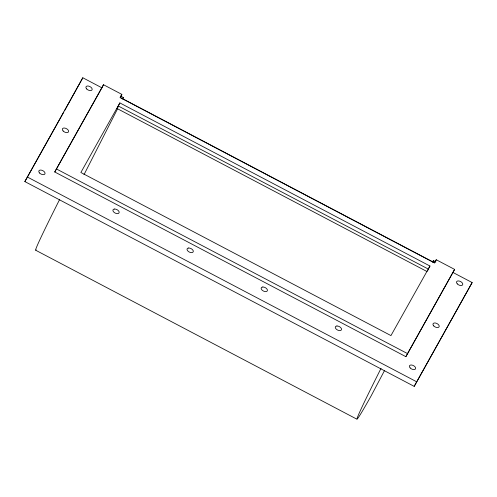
<?xml version="1.0" encoding="UTF-8"?>
<svg xmlns="http://www.w3.org/2000/svg" width="497" height="497" viewBox="0 0 497 497"><rect width="100%" height="100%" fill="white"/><g stroke="black" fill="none" stroke-linecap="round" stroke-linejoin="round"><path stroke-width="0.75" d="M453.04 272.505L472.15 282.557L414.194 386.374L24.85 181.585L82.806 77.768L101.916 87.82L103.494 84.726L121.858 94.38L120.28 97.474L434.676 262.845L436.254 259.751L454.618 269.411L405.863 356.666L54.745 171.981L103.494 84.726M82.806 77.768L64.56 110.744M119.864 102.916L118.286 106.01L428.377 269.113L429.948 266.019L119.864 102.916L80.868 172.49L390.953 335.593L429.948 266.019M427.196 271.642L117.106 108.539L118.454 105.886M84.012 174.658L117.696 108.545M122.61 98.903L123.312 97.524L120.808 96.213M427.867 270.318L428.544 268.989M432.694 262.006L433.396 260.633L435.894 261.944M384.405 370.774L371.091 395.972A169.39 3.15 -62.3 0 1 381.031 368.352M405.863 356.666L454.618 269.411M414.194 386.374L472.15 282.557M24.85 181.585L63.802 112.092M54.745 171.981L101.916 87.82M121.858 94.38L120.075 97.555L434.477 262.925L436.254 259.751M117.106 108.539L118.584 105.892M122.597 98.797L123.312 97.524M432.688 261.9L433.396 260.633M56.316 168.887L407.441 353.572M27.217 176.944L416.561 381.733M35.647 250.215L356.976 419.232M36.119 249.786A169.39 3.15 -62.3 0 1 59.702 199.334M114.59 209.032L113.919 209.131A3.386 1.938 27 0 0 115.093 213.033A3.386 1.938 27 0 0 119.106 211.865L118.826 211.262A3.386 1.938 27 0 0 114.59 209.032M188.711 248.015L188.04 248.121A3.386 1.938 27 0 0 189.214 252.022A3.386 1.938 27 0 0 193.234 250.848L192.948 250.246A3.386 1.938 27 0 0 188.711 248.015M262.832 287.005L262.161 287.104A3.386 1.938 27 0 0 263.335 291.006A3.386 1.938 27 0 0 267.355 289.838L267.069 289.235A3.386 1.938 27 0 0 262.832 287.005M336.954 325.995L336.283 326.094A3.386 1.938 27 0 0 337.457 329.996A3.386 1.938 27 0 0 341.476 328.821L341.197 328.225A3.386 1.938 27 0 0 336.954 325.995M86.714 88.975A3.386 1.938 27 0 0 92.032 89.876A3.386 1.938 27 0 0 88.354 86.043A3.386 1.938 27 0 0 86.714 88.975M63.156 131.003A3.386 1.938 27 0 0 68.474 131.904A3.386 1.938 27 0 0 64.796 128.071A3.386 1.938 27 0 0 63.156 131.003M39.598 173.031A3.386 1.938 27 0 0 44.916 173.931A3.386 1.938 27 0 0 41.239 170.104A3.386 1.938 27 0 0 39.598 173.031M410.205 367.966A3.386 1.938 27 0 0 415.523 368.867A3.386 1.938 27 0 0 411.845 365.04A3.386 1.938 27 0 0 410.205 367.966M433.763 325.939A3.386 1.938 27 0 0 439.081 326.84A3.386 1.938 27 0 0 435.403 323.007A3.386 1.938 27 0 0 433.763 325.939M457.321 283.911A3.386 1.938 27 0 0 462.639 284.812A3.386 1.938 27 0 0 458.961 280.979A3.386 1.938 27 0 0 457.321 283.911"/></g></svg>
